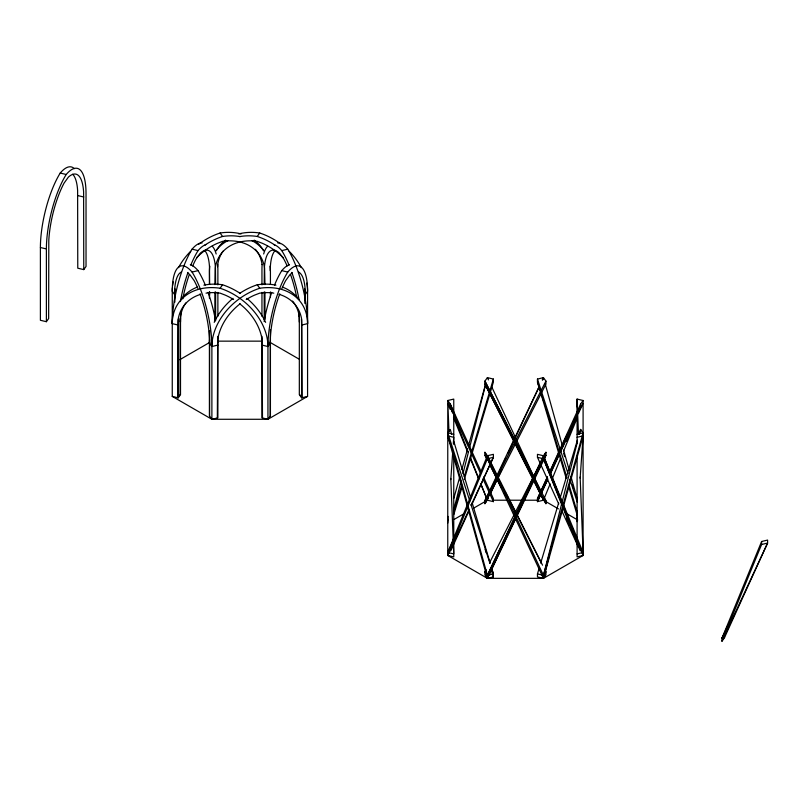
<?xml version="1.0" encoding="UTF-8"?>
<svg xmlns="http://www.w3.org/2000/svg" width="808" height="808" viewBox="0 0 808 808"><rect width="100%" height="100%" fill="white"/><g stroke="black" fill="none" stroke-linecap="round" stroke-linejoin="round"><path stroke-width="1.21" d="M180.507 322.069L180.659 316.544A51.742 16.17 -76.6 0 1 180.992 312.009M270.236 270.68L270.357 266.6A51.742 16.17 76.6 0 1 275.316 250.359M447.763 520.11L448.026 516.383M447.763 523.099L448.026 519.372M450.803 479.578L452.793 450.975M453.318 443.511L453.753 437.3L447.763 435.865L487.396 578.346L543.451 578.346L583.093 555.46L583.093 400.505L577.094 399.081L577.094 443.602M577.094 518.675L577.356 514.949M577.094 521.665L577.356 517.938M580.134 478.144L583.093 435.865L577.094 437.3M180.194 321.635L180.568 316.423A51.742 39.036 35.7 0 1 185.82 302.97M217.574 266.721L217.716 264.63A51.742 39.036 35.7 0 1 222.978 251.177M453.955 508.969L461.075 481.002M462.934 473.7L468.509 451.813M469.751 446.945L485.85 383.709M577.508 441.572L543.451 575.357L543.451 578.346L537.461 576.912L537.461 573.922L539.259 567.903M579.366 434.28L580.609 429.412L583.093 432.876L543.451 575.357L537.461 573.922M549.339 555.237L543.451 578.346L487.396 458.742L487.396 455.752L484.921 452.298L484.921 455.288L486.628 458.641M453.803 498.374L459.853 476.639M461.873 469.397L467.579 448.864M468.589 445.248L485.719 383.659M583.093 435.865L543.451 578.346L545.935 574.892L545.935 571.892L544.804 569.66L545.935 571.892L543.451 575.357L487.396 455.752L493.385 454.328L493.385 457.318L490.789 463.014M453.833 511.525L461.752 485.032M464.267 476.599L493.385 379.063L487.396 377.629L484.921 381.083L484.921 384.073L488.86 391.89M453.833 514.514L462.469 485.618M464.267 479.588L493.385 382.053L493.385 379.063M540.693 563.085L558.671 502.869M560.469 496.849L577.366 440.249M579.164 434.229L580.609 429.412L580.609 431.411M453.359 543.845L453.753 553.904L447.763 552.47L487.396 455.752L542.552 565.196M491.587 567.903L493.385 573.922L493.385 576.912L487.396 578.346L447.763 555.46L487.396 458.742L493.385 457.318L471.104 505.242M566.378 441.289L572.104 427.311M544.41 497.88L550.137 483.901M552.046 479.245L560.641 458.267M563.509 451.278L577.356 417.484M761.611 541.501L721.968 638.219L721.968 641.209L724.453 637.754L767.6 543.057L767.6 540.067L761.611 541.501L761.611 544.491L721.968 641.209L767.6 543.057L761.611 544.491M450.763 550.864L468.953 510.929M471.559 505.232L489.749 465.297M558.449 508.878L543.451 500.213L537.461 501.647L537.461 498.657L547.339 476.983M549.935 471.276L580.609 403.97L583.093 400.505M547.854 478.831L537.461 501.647L547.541 479.962M549.935 474.266L580.609 406.959L583.093 403.505M447.763 552.47L453.066 541.057M453.753 542.572L453.753 556.894L447.763 555.46L468.983 509.808M537.461 498.657L547.541 476.973M550.197 471.266L558.682 453.005M560.803 448.44L562.923 443.875M563.984 441.592L567.701 433.603M573.003 422.19L575.134 417.625M550.197 474.256L559.217 454.854M560.277 452.571L577.255 416.049M578.316 413.767L582.023 405.778M727.806 625.665L721.968 638.219L723.837 635.623M493.799 483.558L496.476 477.861M500.213 469.892L505.545 458.5M508.222 452.803L513.555 441.41M515.161 437.997L539.178 386.739M566.226 478.386L537.461 382.053L537.461 379.063L543.451 377.629L542.38 379.901L543.451 377.629L545.935 381.083L545.935 384.073L484.921 503.677L484.921 500.687L488.709 492.708M488.466 497.94L484.921 503.677L495.213 482.022M490.597 493.385L497.011 479.71M498.071 477.437L501.808 469.458M486.052 569.66L484.921 571.892L484.921 574.892L487.396 578.346L487.396 575.357L543.451 455.752L545.935 452.298L545.935 455.288L544.309 458.702L545.935 455.288L544.077 457.884M540.057 463.014L537.461 457.318L537.461 454.328L543.451 455.752L543.451 458.742L487.396 578.346L515.585 519.1M489.789 490.426L539.118 386.739M491.84 569.145L493.385 573.922L487.396 575.357L515.039 517.241M516.666 513.827L524.796 496.738M529.129 487.618L530.22 485.345M544.309 455.712L545.935 452.298L544.218 455.651M516.666 516.817L543.218 460.984M496.324 478.326L484.921 500.687L486.78 498.092M497.465 476.094L545.935 381.083M489.476 562.954L540.229 463.479M538.522 469.822L541.37 464.226M74.346 168.65A57.671 18.018 -76.6 0 0 60.216 173.053A57.671 18.018 -76.6 0 0 40.4 247.521L40.4 320.271L46.389 321.705L48.652 318.554L48.803 240.42A51.742 16.17 -76.6 0 1 64.054 183.143L68.367 177.134A51.742 16.17 -76.6 0 1 83.608 191.91L83.759 269.609L77.77 268.185L77.618 190.476A51.742 16.17 -76.6 0 0 72.669 174.235M83.759 269.609L86.032 266.458L86.032 193.698A57.671 18.018 -76.6 0 0 66.206 174.488L60.216 173.053M172.397 287.789A57.671 43.501 -35.7 0 0 172.256 291.274L172.256 396.395L178.245 397.829L178.245 325.069L172.256 323.644A57.671 43.501 35.7 0 1 220.099 288.244L222.574 284.78A57.671 43.501 35.7 0 1 240.269 293.435M239.754 236.603A57.671 43.501 35.7 0 1 257.247 236.451L259.732 232.997A57.671 43.501 35.7 0 1 280.315 243.662M178.245 397.829L180.507 394.678L180.507 318.18M172.256 396.395L211.888 419.281L267.943 419.281L267.943 346.521L270.428 343.067A57.671 43.501 35.7 0 0 270.357 340.744M305.101 303.515L305.101 294.738L307.575 291.274A57.671 43.501 35.7 0 0 306.798 283.063M262.115 339.118A57.671 18.018 -76.6 0 0 261.954 345.087L261.954 417.847L267.943 419.281L270.428 415.827L270.428 329.553M179.75 359.701L209.747 342.39M267.943 419.281L307.575 396.395L307.575 291.274A57.671 18.018 -76.6 0 0 287.759 272.064L281.77 270.63A57.671 18.018 -76.6 0 0 274.528 285.062M454.187 519.393L463.832 513.817M473.468 508.252L487.396 500.213L493.385 501.647L493.385 498.657L483.507 476.983M174.73 302.263L174.73 294.738L172.256 291.274A57.671 18.018 76.6 0 1 192.072 272.064L198.061 270.63A57.671 18.018 76.6 0 1 205.303 285.062M274.043 244.683A57.671 18.018 76.6 0 1 281.77 250.611L287.759 249.177A57.671 18.018 76.6 0 1 307.575 323.644L301.586 325.069L301.586 397.829L307.575 396.395M209.555 339.572A57.671 43.501 -35.7 0 0 209.403 343.067L211.888 346.521L217.877 345.087A57.671 18.018 76.6 0 0 217.776 340.34M209.403 330.815L209.403 415.827L211.888 419.281L217.877 417.847L217.877 345.087M577.094 434.31L583.093 432.876M577.094 553.904L583.093 552.47L580.144 477.033M582.992 552.945L583.093 555.46L577.094 556.894L577.094 542.572M218.12 341.148L261.711 341.148M493.627 500.213L507.323 500.213M509.818 500.213L537.219 500.213M77.77 195.576L83.759 197.001M172.256 323.644A57.671 18.018 -76.6 0 1 192.072 249.177L198.061 250.611A57.671 18.018 -76.6 0 1 205.787 244.683M40.4 247.521L46.389 248.945L46.389 321.705M261.954 345.087L267.943 346.521A57.671 18.018 -76.6 0 1 287.759 272.064M453.753 434.31L447.763 432.876L450.238 429.412L451.682 434.229M537.461 457.318L543.451 458.742L583.093 555.46M270.084 342.39L299.011 359.085M567.024 513.817L577.73 520.009M544.077 498.092L545.935 500.687L545.935 503.677L541.198 495.748M484.921 455.288L486.78 457.884M484.921 571.892L486.78 574.488M198.576 244.369A57.671 43.501 -35.7 0 1 220.099 232.997L222.574 236.451A57.671 43.501 -35.7 0 1 240.077 236.603M239.562 293.435A57.671 43.501 -35.7 0 1 257.247 284.78L259.732 288.244A57.671 43.501 -35.7 0 1 307.575 323.644M300.253 395.112L302.111 397.708L301.748 319.877A51.742 39.036 -35.7 0 0 278.992 294.304M301.586 397.829L299.324 394.678L299.324 313.181M545.935 500.687L484.921 381.083L514.181 439.158M484.921 384.073L532.815 477.962M533.957 480.204L545.935 503.677M484.921 452.298L486.628 455.651M490.618 463.479L492.9 467.943M499.738 481.356L500.879 483.598M505.444 492.537L508.293 498.122M509.434 500.364L515.706 512.656M516.847 514.888L541.37 562.954M489.476 464.226L501.455 487.699M504.303 493.294L505.444 495.526M515.868 442.501L522.059 454.793M523.19 457.025L526.008 462.61M528.816 468.185L532.755 476.003M536.138 482.709L540.633 491.638M489.981 394.122L513.625 441.027M515.312 444.38L540.077 493.516M487.396 458.742L495.839 475.498M487.396 377.629L488.466 379.901M491.668 386.739L515.696 437.997M516.756 440.269L540.784 491.527M534.906 481.992L540.249 493.385M541.32 495.658L543.451 500.213M566.57 518.211L569.69 525.059M541.097 465.297L558.772 504.091M561.893 510.929L578.528 547.44M480.911 471.276L450.238 403.97L447.763 400.505L453.753 399.081L453.753 444.39M480.396 473.124L450.238 406.959L447.763 403.505L450.147 409.323M482.992 478.831L493.385 501.647M583.093 552.47L543.451 455.752L561.57 501.223M453.49 417.484L467.337 451.278M470.206 458.267L478.801 479.245M480.709 483.901L487.396 500.213L480.891 483.891M563.418 505.879L564.812 509.383M566.206 512.878L567.135 515.211M572.246 528.028L573.64 531.523M543.451 458.742L562.025 505.374M562.954 507.707L580.144 550.834M454.884 415.625L450.238 403.97L450.238 406.959L452.561 412.787M453.955 416.282L468.357 452.419M470.68 458.247L478.568 478.063M568.004 473.488L537.461 379.063L566.943 477.811M569.943 479.467L577.286 502.182M537.461 382.053L540.168 390.416M540.946 392.809L544.036 402.374M545.582 407.151L548.289 415.514M469.801 501.011L447.763 432.876L487.396 575.357M470.963 504.596L489.911 563.166M447.763 435.865L452.015 449.016M569.105 485.032L577.366 512.726M568.388 485.618L577.366 515.716M453.833 441.461L470.741 498.051M472.175 502.869L490.153 563.085M485.123 549.218L486.194 552.824M491.587 570.892L493.385 576.912M545.127 383.659L562.267 445.248M563.61 450.076L569.317 470.599M570.993 476.639L577.377 499.586M563.61 453.066L564.61 456.692M572.337 484.457L573.347 488.082M577.094 399.081L578.477 434.28M577.094 402.071L577.296 407.101M448.985 431.947L447.763 400.505L447.763 555.46M450.803 478.467L453.207 540.077M299.324 322.069L299.172 316.544A51.742 16.17 76.6 0 0 298.94 313.161M209.626 343.521L209.474 337.996A51.742 16.17 76.6 0 0 200.051 293.839M724.453 635.755L724.453 637.754M580.609 403.97L580.609 406.959M577.094 456.187L577.094 538.795M543.451 377.629L543.451 379.619M453.753 457.439L453.753 538.795M305.313 303.343L305.161 289.486A51.742 16.17 -76.6 0 0 298.475 272.033M270.428 284.396L270.428 271.852A57.671 43.501 -35.7 0 0 270.024 266.196M270.428 291.92L270.428 296.94M270.205 416.13L270.357 337.996A51.742 16.17 -76.6 0 1 279.78 293.839M264.963 284.578L264.59 268.084A51.742 39.036 -35.7 0 0 227.785 240.855L222.574 241.35L217.362 243.349A51.742 39.036 -35.7 0 0 196.697 257.55M264.963 292.082L264.963 319.625M264.216 284.396L264.368 268.034A51.742 16.17 76.6 0 1 279.608 253.257L283.931 259.267A51.742 16.17 76.6 0 1 287.153 265.973M264.216 291.91L264.216 319.453M262.479 417.978L262.115 339.976A51.742 39.036 35.7 0 0 239.683 303.768M261.954 284.881L261.954 269.821A57.671 18.018 76.6 0 1 262.115 264.307M261.954 292.405L261.954 316.241M261.954 336.31L261.954 342.582M217.877 284.881L217.877 269.821A57.671 18.018 -76.6 0 0 217.716 264.307M217.877 292.405L217.877 316.241M217.877 336.31L217.877 342.582M217.352 417.978L217.716 339.976A51.742 39.036 -35.7 0 1 240.138 303.768M215.615 284.396L215.463 268.034A51.742 16.17 -76.6 0 0 200.222 253.257L195.9 259.267A51.742 16.17 -76.6 0 0 192.678 265.973M215.615 291.91L215.615 320.695M214.867 284.578L215.241 268.084A51.742 39.036 35.7 0 1 252.046 240.855L257.247 241.35L262.459 243.349A51.742 39.036 35.7 0 1 283.123 257.55M214.867 292.082L214.867 320.877M192.072 272.064A57.671 18.018 76.6 0 1 211.888 346.521L211.888 419.281M209.626 284.214L209.474 266.6A51.742 16.17 -76.6 0 0 204.515 250.359M209.626 291.728L209.626 295.486M209.626 330.533L209.626 416.13M209.403 284.396L209.403 271.852A57.671 43.501 35.7 0 1 209.807 266.196M209.403 291.92L209.403 298.192M180.194 318.615L180.194 394.243L177.72 397.708L178.083 319.877A51.742 39.036 35.7 0 1 200.838 294.304M174.518 302.091L174.669 289.486A51.742 16.17 76.6 0 1 181.356 272.033M46.389 248.945A57.671 18.018 -76.6 0 1 66.206 174.488M214.221 322.352A57.671 43.501 -35.7 0 1 232.967 298.354M211.888 346.521A57.671 43.501 -35.7 0 1 259.732 288.244M257.247 284.78A57.671 43.501 -35.7 0 1 275.912 285.163M282.608 287.133A57.671 43.501 -35.7 0 1 298.839 299.536M292.557 301.071A51.742 39.036 -35.7 0 1 299.263 316.423M246.198 299.546A51.742 39.036 -35.7 0 1 254.52 295.142L259.732 293.132L264.943 292.647A51.742 39.036 -35.7 0 1 273.811 293.142M264.135 321.614A57.671 18.018 -76.6 0 1 271.71 292.405M220.099 288.244A57.671 43.501 35.7 0 1 267.943 346.521M281.77 270.63A57.671 18.018 -76.6 0 1 289.496 264.701M289.193 251.298A57.671 43.501 35.7 0 1 301.323 267.64M281.931 288.456A51.742 16.17 -76.6 0 1 285.598 280.719L289.921 274.7A51.742 16.17 -76.6 0 1 292.244 272.922M281.77 250.611A57.671 18.018 76.6 0 1 289.022 265.044M291.829 272.387A57.671 18.018 76.6 0 1 299 299.314M301.424 319.089A57.671 18.018 76.6 0 1 301.586 325.069M263.671 253.985A57.671 18.018 76.6 0 1 267.64 246.198M290.567 274.639A51.742 16.17 76.6 0 1 296.758 297.576M277.7 242.915A57.671 18.018 76.6 0 1 287.759 249.177M257.247 236.451A57.671 43.501 35.7 0 1 274.942 245.107M304.697 288.89A57.671 43.501 35.7 0 1 305.101 294.738M215.665 251.207A57.671 43.501 35.7 0 1 227.795 240.663M216.433 250.45A57.671 43.501 35.7 0 1 225.614 240.127M238.774 233.916A57.671 43.501 35.7 0 1 259.732 232.997M252.035 240.663A57.671 43.501 -35.7 0 1 264.166 251.207M174.73 294.738A57.671 43.501 -35.7 0 1 175.134 288.89M204.889 245.107A57.671 43.501 -35.7 0 1 222.574 236.451M172.649 285.436A57.671 43.501 -35.7 0 1 173.266 281.871M178.507 267.64A57.671 43.501 -35.7 0 1 190.637 251.298M254.207 240.127A57.671 43.501 -35.7 0 1 263.398 250.45M220.099 232.997A57.671 43.501 -35.7 0 1 241.057 233.916M255.399 249.288A51.742 39.036 -35.7 0 1 262.115 264.63M212.191 246.198A57.671 18.018 -76.6 0 1 216.16 253.985M178.245 325.069A57.671 18.018 -76.6 0 1 178.406 319.089M180.426 301.596A57.671 18.018 -76.6 0 1 188.001 272.387M190.809 265.044A57.671 18.018 -76.6 0 1 198.061 250.611M182.83 298.809A51.742 16.17 -76.6 0 1 189.264 274.639M192.072 249.177A57.671 18.018 -76.6 0 1 202.131 242.915M208.121 292.405A57.671 18.018 76.6 0 1 215.281 319.342M190.324 264.701A57.671 18.018 76.6 0 1 198.061 270.63M187.587 272.922A51.742 16.17 76.6 0 1 189.91 274.7L194.223 280.719A51.742 16.17 76.6 0 1 197.899 288.456M246.864 298.354A57.671 43.501 35.7 0 1 265.61 322.352M180.992 299.536A57.671 43.501 35.7 0 1 197.223 287.133M203.919 285.163A57.671 43.501 35.7 0 1 222.574 284.78M206.02 293.142A51.742 39.036 35.7 0 1 214.888 292.647L220.099 293.132L225.311 295.142A51.742 39.036 35.7 0 1 233.633 299.546"/></g></svg>
